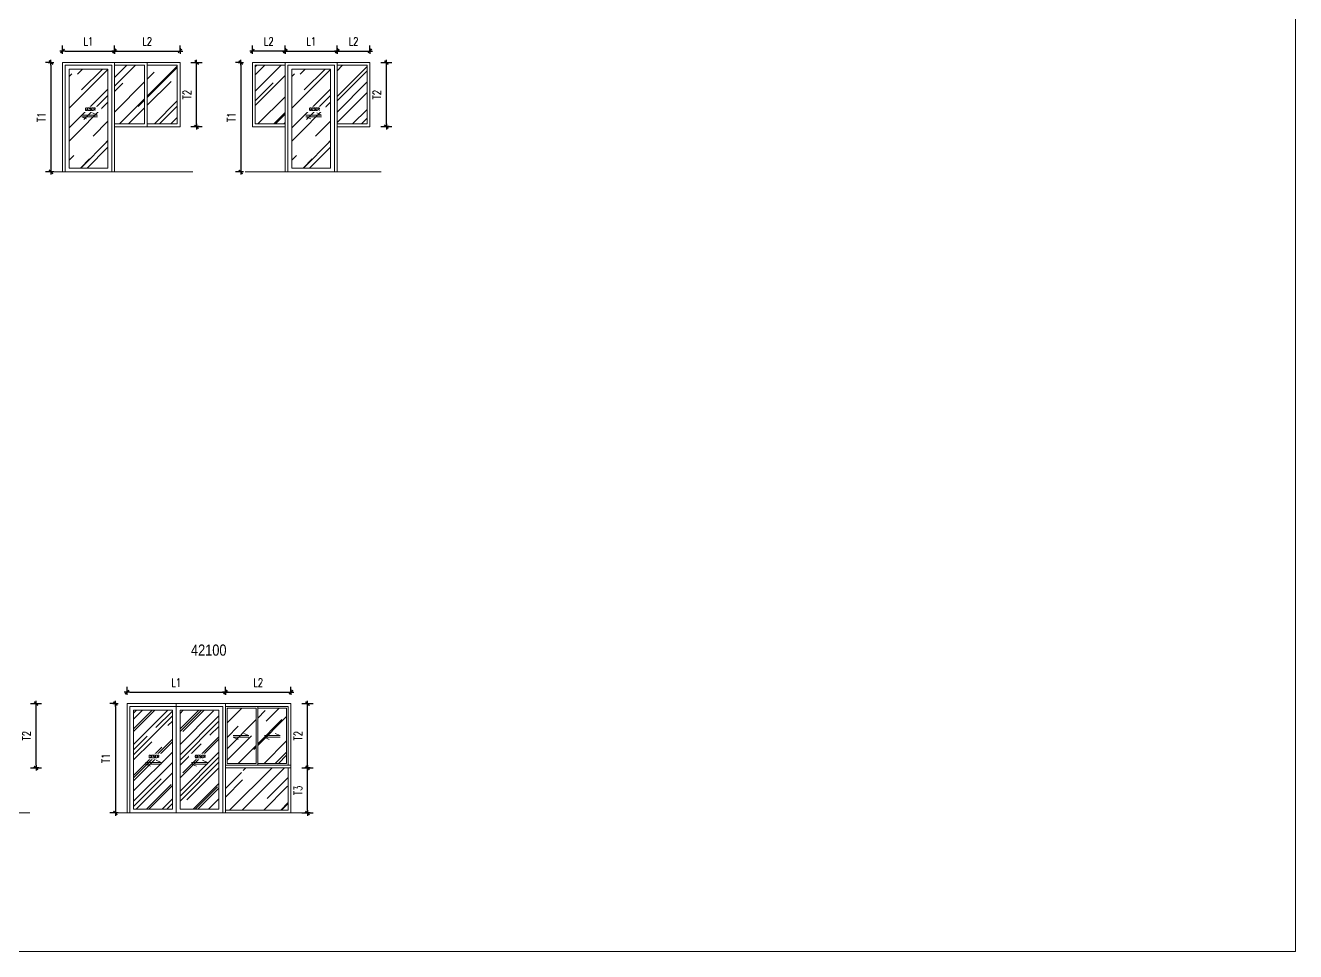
# Model space of a CAD drawing. Header units: centimetres. Extents: x 241563 to 294181, y -34797 to 61752.
# Drawn here: x 270944 to 294181, y -34797 to -17854 of the extents above; entities that cross this region are included whole.
import ezdxf

# ---------------------------------------------------------------- set-up
doc = ezdxf.new("R2010")
doc.units = ezdxf.units.CM
doc.header["$MEASUREMENT"] = 0
doc.layers.add('0.00', color=130, linetype='Continuous', lineweight=0)
doc.layers.add('0.09', color=30, linetype='Continuous', lineweight=9)
doc.styles.add('51DIM', font='SIMPLEX.shx', dxfattribs={"width": 0.85})
doc.styles.add('ISO', font='ARIALN.TTF')
doc.styles.add('TEXT', font='simplex.shx', dxfattribs={"width": 0.75})
doc.dimstyles.new('D100B', dxfattribs={"dimscale": 100, "dimtxt": 1.5, "dimasz": 0.5, "dimexe": 1, "dimexo": 2, "dimgap": 1, "dimtad": 1, "dimdec": 0, "dimzin": 0, "dimdsep": 46, "dimtxsty": 'TEXT', "dimblk1": 'tick', "dimblk2": 'tick', "dimsah": 1, "dimcen": 0, "dimclre": 15, "dimadec": 0, "dimazin": 0, "dimtfac": 1, "dimtdec": 0, "dimtix": 1, "dimtmove": 2, "dimatfit": 3, "dimldrblk": 'tick', "dimfxl": 1, "dimtolj": 1, "dimtzin": 0, "dimarcsym": 0})
pattern_1 = [(45, (14488.43, -34611.47), (424.2641, 1131.37085), [7500, -1000, 2500, -500]), (45, (14781.9, -33964.46), (-823.7794, 116.6726), [1500, -165, 3000, -375]), (45, (14364.7, -34134.17), (1601.59686, 2075.3584), [4000, -700, 2000, -500])]
pattern_2 = [(45, (21980.2, -49219.22), (254.55844, 678.8225), [4500, -600, 1500, -300]), (45, (22156.26, -48831), (-494.26764, 70.0036), [900, -99, 1800, -225]), (45, (21905.94, -48932.84), (960.95812, 1245.21504), [2400, -420, 1200, -300])]

# ---------------------------------------------------------------- blocks, each defined once
blk = doc.blocks.new('tick')
for p, q in [((-1, 0), (1, 0)), ((0, 1), (0, -1))]:
    blk.add_line(p, q)
at = {"const_width": 0.5}
blk.add_lwpolyline([(-0.71, -0.71), (0.71, 0.71)], dxfattribs=at)
blk = doc.blocks.new('*D443')
at = {"color": 15, "linetype": 'Continuous', "lineweight": -2, "ltscale": 2, "transparency": 16777216}
for p, q in [((271623, -18333), (271623, -18222)), ((272573, -18333), (272573, -18222))]:
    blk.add_line(p, q, dxfattribs=at)
at = {"color": 0, "linetype": 'Continuous', "lineweight": -2, "ltscale": 2, "transparency": 16777216}
blk.add_line((271673, -18322), (272523, -18322), dxfattribs=at)
at = {"layer": 'Defpoints', "color": 0, "linetype": 'Continuous', "ltscale": 2, "transparency": 16777216}
for p in [(272573, -18322), (271623, -18533), (272573, -18533)]:
    blk.add_point(p, dxfattribs=at)
at = {"color": 0, "linetype": 'Continuous', "lineweight": -2, "ltscale": 2, "transparency": 16777216, "xscale": 50, "yscale": 50, "zscale": 50, "rotation": 180}
blk.add_blockref('tick', (271623, -18322), dxfattribs=at)
at = {"color": 0, "linetype": 'Continuous', "lineweight": -2, "ltscale": 2, "transparency": 16777216, "xscale": 50, "yscale": 50, "zscale": 50}
blk.add_blockref('tick', (272573, -18322), dxfattribs=at)
at = {"color": 0, "linetype": 'Continuous', "ltscale": 2, "transparency": 16777216, "insert": (272098, -18147), "char_height": 150, "attachment_point": 5, "style": 'TEXT'}
blk.add_mtext('\\A1;L1', dxfattribs=at)
blk = doc.blocks.new('*D444')
at = {"color": 15, "linetype": 'Continuous', "lineweight": -2, "ltscale": 2, "transparency": 16777216}
for p, q in [((272573, -18333), (272573, -18222)), ((273773, -18333), (273773, -18222))]:
    blk.add_line(p, q, dxfattribs=at)
at = {"color": 0, "linetype": 'Continuous', "lineweight": -2, "ltscale": 2, "transparency": 16777216}
blk.add_line((272623, -18322), (273723, -18322), dxfattribs=at)
at = {"layer": 'Defpoints', "color": 0, "linetype": 'Continuous', "ltscale": 2, "transparency": 16777216}
for p in [(273773, -18322), (272573, -18533), (273773, -18533)]:
    blk.add_point(p, dxfattribs=at)
at = {"color": 0, "linetype": 'Continuous', "lineweight": -2, "ltscale": 2, "transparency": 16777216, "xscale": 50, "yscale": 50, "zscale": 50, "rotation": 180}
blk.add_blockref('tick', (272573, -18322), dxfattribs=at)
at = {"color": 0, "linetype": 'Continuous', "lineweight": -2, "ltscale": 2, "transparency": 16777216, "xscale": 50, "yscale": 50, "zscale": 50}
blk.add_blockref('tick', (273773, -18322), dxfattribs=at)
at = {"color": 0, "linetype": 'Continuous', "ltscale": 2, "transparency": 16777216, "insert": (273173, -18147), "char_height": 150, "attachment_point": 5, "style": 'TEXT'}
blk.add_mtext('\\A1;L2', dxfattribs=at)
blk = doc.blocks.new('*D445')
at = {"color": 15, "linetype": 'Continuous', "lineweight": -2, "ltscale": 2, "transparency": 16777216}
for p, q in [((273973, -18533), (274176, -18533)), ((273973, -19706), (274176, -19706))]:
    blk.add_line(p, q, dxfattribs=at)
at = {"color": 0, "linetype": 'Continuous', "lineweight": -2, "ltscale": 2, "transparency": 16777216}
blk.add_line((274076, -19656), (274076, -18583), dxfattribs=at)
at = {"layer": 'Defpoints', "color": 0, "linetype": 'Continuous', "ltscale": 2, "transparency": 16777216}
for p in [(273773, -18533), (274076, -18533), (273773, -19706)]:
    blk.add_point(p, dxfattribs=at)
at = {"color": 0, "linetype": 'Continuous', "lineweight": -2, "ltscale": 2, "transparency": 16777216, "xscale": 50, "yscale": 50, "zscale": 50}
for p, rotation in [((274076, -18533), 90), ((274076, -19706), 270)]:
    blk.add_blockref('tick', p, dxfattribs=dict(at, rotation=rotation))
at = {"color": 0, "linetype": 'Continuous', "ltscale": 2, "transparency": 16777216, "insert": (273901, -19120), "char_height": 150, "attachment_point": 5, "rotation": 90, "style": 'TEXT'}
blk.add_mtext('\\A1;T2', dxfattribs=at)
blk = doc.blocks.new('*D446')
at = {"color": 15, "linetype": 'Continuous', "lineweight": -2, "ltscale": 2, "transparency": 16777216}
for p, q in [((271423, -18533), (271312, -18533)), ((271423, -20533), (271312, -20533))]:
    blk.add_line(p, q, dxfattribs=at)
at = {"color": 0, "linetype": 'Continuous', "lineweight": -2, "ltscale": 2, "transparency": 16777216}
blk.add_line((271412, -18583), (271412, -20483), dxfattribs=at)
at = {"layer": 'Defpoints', "color": 0, "linetype": 'Continuous', "ltscale": 2, "transparency": 16777216}
for p in [(271623, -18533), (271412, -20533), (271623, -20533)]:
    blk.add_point(p, dxfattribs=at)
at = {"color": 0, "linetype": 'Continuous', "lineweight": -2, "ltscale": 2, "transparency": 16777216, "xscale": 50, "yscale": 50, "zscale": 50}
for p, rotation in [((271412, -18533), 90), ((271412, -20533), 270)]:
    blk.add_blockref('tick', p, dxfattribs=dict(at, rotation=rotation))
at = {"color": 0, "linetype": 'Continuous', "ltscale": 2, "transparency": 16777216, "insert": (271237, -19533), "char_height": 150, "attachment_point": 5, "rotation": 90, "style": 'TEXT'}
blk.add_mtext('\\A1;T1', dxfattribs=at)
blk = doc.blocks.new('*D447')
at = {"color": 15, "linetype": 'Continuous', "lineweight": -2, "ltscale": 2, "transparency": 16777216}
for p, q in [((275697, -18333), (275697, -18222)), ((276647, -18333), (276647, -18222))]:
    blk.add_line(p, q, dxfattribs=at)
at = {"color": 0, "linetype": 'Continuous', "lineweight": -2, "ltscale": 2, "transparency": 16777216}
blk.add_line((275747, -18322), (276597, -18322), dxfattribs=at)
at = {"layer": 'Defpoints', "color": 0, "linetype": 'Continuous', "ltscale": 2, "transparency": 16777216}
for p in [(276647, -18322), (275697, -18533), (276647, -18533)]:
    blk.add_point(p, dxfattribs=at)
at = {"color": 0, "linetype": 'Continuous', "lineweight": -2, "ltscale": 2, "transparency": 16777216, "xscale": 50, "yscale": 50, "zscale": 50, "rotation": 180}
blk.add_blockref('tick', (275697, -18322), dxfattribs=at)
at = {"color": 0, "linetype": 'Continuous', "lineweight": -2, "ltscale": 2, "transparency": 16777216, "xscale": 50, "yscale": 50, "zscale": 50}
blk.add_blockref('tick', (276647, -18322), dxfattribs=at)
at = {"color": 0, "linetype": 'Continuous', "ltscale": 2, "transparency": 16777216, "insert": (276172, -18147), "char_height": 150, "attachment_point": 5, "style": 'TEXT'}
blk.add_mtext('\\A1;L1', dxfattribs=at)
blk = doc.blocks.new('*D448')
at = {"color": 15, "linetype": 'Continuous', "lineweight": -2, "ltscale": 2, "transparency": 16777216}
for p, q in [((276647, -18333), (276647, -18222)), ((277247, -18333), (277247, -18222))]:
    blk.add_line(p, q, dxfattribs=at)
at = {"color": 0, "linetype": 'Continuous', "lineweight": -2, "ltscale": 2, "transparency": 16777216}
blk.add_line((276697, -18322), (277197, -18322), dxfattribs=at)
at = {"layer": 'Defpoints', "color": 0, "linetype": 'Continuous', "ltscale": 2, "transparency": 16777216}
for p in [(277247, -18322), (276647, -18533), (277247, -18533)]:
    blk.add_point(p, dxfattribs=at)
at = {"color": 0, "linetype": 'Continuous', "lineweight": -2, "ltscale": 2, "transparency": 16777216, "xscale": 50, "yscale": 50, "zscale": 50, "rotation": 180}
blk.add_blockref('tick', (276647, -18322), dxfattribs=at)
at = {"color": 0, "linetype": 'Continuous', "lineweight": -2, "ltscale": 2, "transparency": 16777216, "xscale": 50, "yscale": 50, "zscale": 50}
blk.add_blockref('tick', (277247, -18322), dxfattribs=at)
at = {"color": 0, "linetype": 'Continuous', "ltscale": 2, "transparency": 16777216, "insert": (276947, -18147), "char_height": 150, "attachment_point": 5, "style": 'TEXT'}
blk.add_mtext('\\A1;L2', dxfattribs=at)
blk = doc.blocks.new('*D449')
at = {"color": 15, "linetype": 'Continuous', "lineweight": -2, "ltscale": 2, "transparency": 16777216}
for p, q in [((275097, -18333), (275097, -18222)), ((275697, -18333), (275697, -18222))]:
    blk.add_line(p, q, dxfattribs=at)
at = {"color": 0, "linetype": 'Continuous', "lineweight": -2, "ltscale": 2, "transparency": 16777216}
blk.add_line((275647, -18322), (275147, -18322), dxfattribs=at)
at = {"layer": 'Defpoints', "color": 0, "linetype": 'Continuous', "ltscale": 2, "transparency": 16777216}
for p in [(275097, -18322), (275097, -18533), (275697, -18533)]:
    blk.add_point(p, dxfattribs=at)
at = {"color": 0, "linetype": 'Continuous', "lineweight": -2, "ltscale": 2, "transparency": 16777216, "xscale": 50, "yscale": 50, "zscale": 50, "rotation": 180}
blk.add_blockref('tick', (275097, -18322), dxfattribs=at)
at = {"color": 0, "linetype": 'Continuous', "lineweight": -2, "ltscale": 2, "transparency": 16777216, "xscale": 50, "yscale": 50, "zscale": 50}
blk.add_blockref('tick', (275697, -18322), dxfattribs=at)
at = {"color": 0, "linetype": 'Continuous', "ltscale": 2, "transparency": 16777216, "insert": (275397, -18147), "char_height": 150, "attachment_point": 5, "style": 'TEXT'}
blk.add_mtext('\\A1;L2', dxfattribs=at)
blk = doc.blocks.new('*D450')
at = {"color": 15, "linetype": 'Continuous', "lineweight": -2, "ltscale": 2, "transparency": 16777216}
for p, q in [((274897, -18533), (274785, -18533)), ((274897, -20533), (274785, -20533))]:
    blk.add_line(p, q, dxfattribs=at)
at = {"color": 0, "linetype": 'Continuous', "lineweight": -2, "ltscale": 2, "transparency": 16777216}
blk.add_line((274885, -18583), (274885, -20483), dxfattribs=at)
at = {"layer": 'Defpoints', "color": 0, "linetype": 'Continuous', "ltscale": 2, "transparency": 16777216}
for p in [(275097, -18533), (274885, -20533), (275097, -20533)]:
    blk.add_point(p, dxfattribs=at)
at = {"color": 0, "linetype": 'Continuous', "lineweight": -2, "ltscale": 2, "transparency": 16777216, "xscale": 50, "yscale": 50, "zscale": 50}
for p, rotation in [((274885, -18533), 90), ((274885, -20533), 270)]:
    blk.add_blockref('tick', p, dxfattribs=dict(at, rotation=rotation))
at = {"color": 0, "linetype": 'Continuous', "ltscale": 2, "transparency": 16777216, "insert": (274710, -19533), "char_height": 150, "attachment_point": 5, "rotation": 90, "style": 'TEXT'}
blk.add_mtext('\\A1;T1', dxfattribs=at)
blk = doc.blocks.new('*D451')
at = {"color": 15, "linetype": 'Continuous', "lineweight": -2, "ltscale": 2, "transparency": 16777216}
for p, q in [((277447, -18533), (277649, -18533)), ((277447, -19706), (277649, -19706))]:
    blk.add_line(p, q, dxfattribs=at)
at = {"color": 0, "linetype": 'Continuous', "lineweight": -2, "ltscale": 2, "transparency": 16777216}
blk.add_line((277549, -19656), (277549, -18583), dxfattribs=at)
at = {"layer": 'Defpoints', "color": 0, "linetype": 'Continuous', "ltscale": 2, "transparency": 16777216}
for p in [(277247, -18533), (277549, -18533), (277247, -19706)]:
    blk.add_point(p, dxfattribs=at)
at = {"color": 0, "linetype": 'Continuous', "lineweight": -2, "ltscale": 2, "transparency": 16777216, "xscale": 50, "yscale": 50, "zscale": 50}
for p, rotation in [((277549, -18533), 90), ((277549, -19706), 270)]:
    blk.add_blockref('tick', p, dxfattribs=dict(at, rotation=rotation))
at = {"color": 0, "linetype": 'Continuous', "ltscale": 2, "transparency": 16777216, "insert": (277374, -19120), "char_height": 150, "attachment_point": 5, "rotation": 90, "style": 'TEXT'}
blk.add_mtext('\\A1;T2', dxfattribs=at)
blk = doc.blocks.new('*D507')
at = {"color": 15, "linetype": 'Continuous', "lineweight": -2, "ltscale": 2, "transparency": 16777216}
for p, q in [((271037, -30261), (271240, -30261)), ((271037, -31435), (271240, -31435))]:
    blk.add_line(p, q, dxfattribs=at)
at = {"color": 0, "linetype": 'Continuous', "lineweight": -2, "ltscale": 2, "transparency": 16777216}
blk.add_line((271140, -31385), (271140, -30311), dxfattribs=at)
at = {"layer": 'Defpoints', "color": 0, "linetype": 'Continuous', "ltscale": 2, "transparency": 16777216}
for p in [(270837, -30261), (271140, -30261), (270837, -31435)]:
    blk.add_point(p, dxfattribs=at)
at = {"color": 0, "linetype": 'Continuous', "lineweight": -2, "ltscale": 2, "transparency": 16777216, "xscale": 50, "yscale": 50, "zscale": 50}
for p, rotation in [((271140, -30261), 90), ((271140, -31435), 270)]:
    blk.add_blockref('tick', p, dxfattribs=dict(at, rotation=rotation))
at = {"color": 0, "linetype": 'Continuous', "ltscale": 2, "transparency": 16777216, "insert": (270965, -30848), "char_height": 150, "attachment_point": 5, "rotation": 90, "style": 'TEXT'}
blk.add_mtext('\\A1;T2', dxfattribs=at)
blk = doc.blocks.new('*D508')
at = {"color": 15, "linetype": 'Continuous', "lineweight": -2, "ltscale": 2, "transparency": 16777216}
for p, q in [((272803, -30061), (272803, -29951)), ((274603, -30061), (274603, -29951))]:
    blk.add_line(p, q, dxfattribs=at)
at = {"color": 0, "linetype": 'Continuous', "lineweight": -2, "ltscale": 2, "transparency": 16777216}
blk.add_line((272853, -30051), (274553, -30051), dxfattribs=at)
at = {"layer": 'Defpoints', "color": 0, "linetype": 'Continuous', "ltscale": 2, "transparency": 16777216}
for p in [(274603, -30051), (272803, -30261), (274603, -30261)]:
    blk.add_point(p, dxfattribs=at)
at = {"color": 0, "linetype": 'Continuous', "lineweight": -2, "ltscale": 2, "transparency": 16777216, "xscale": 50, "yscale": 50, "zscale": 50, "rotation": 180}
blk.add_blockref('tick', (272803, -30051), dxfattribs=at)
at = {"color": 0, "linetype": 'Continuous', "lineweight": -2, "ltscale": 2, "transparency": 16777216, "xscale": 50, "yscale": 50, "zscale": 50}
blk.add_blockref('tick', (274603, -30051), dxfattribs=at)
at = {"color": 0, "linetype": 'Continuous', "ltscale": 2, "transparency": 16777216, "insert": (273703, -29876), "char_height": 150, "attachment_point": 5, "style": 'TEXT'}
blk.add_mtext('\\A1;L1', dxfattribs=at)
blk = doc.blocks.new('*D509')
at = {"color": 15, "linetype": 'Continuous', "lineweight": -2, "ltscale": 2, "transparency": 16777216}
for p, q in [((274603, -30061), (274603, -29951)), ((275803, -30061), (275803, -29951))]:
    blk.add_line(p, q, dxfattribs=at)
at = {"color": 0, "linetype": 'Continuous', "lineweight": -2, "ltscale": 2, "transparency": 16777216}
blk.add_line((274653, -30051), (275753, -30051), dxfattribs=at)
at = {"layer": 'Defpoints', "color": 0, "linetype": 'Continuous', "ltscale": 2, "transparency": 16777216}
for p in [(275803, -30051), (274603, -30261), (275803, -30261)]:
    blk.add_point(p, dxfattribs=at)
at = {"color": 0, "linetype": 'Continuous', "lineweight": -2, "ltscale": 2, "transparency": 16777216, "xscale": 50, "yscale": 50, "zscale": 50, "rotation": 180}
blk.add_blockref('tick', (274603, -30051), dxfattribs=at)
at = {"color": 0, "linetype": 'Continuous', "lineweight": -2, "ltscale": 2, "transparency": 16777216, "xscale": 50, "yscale": 50, "zscale": 50}
blk.add_blockref('tick', (275803, -30051), dxfattribs=at)
at = {"color": 0, "linetype": 'Continuous', "ltscale": 2, "transparency": 16777216, "insert": (275203, -29876), "char_height": 150, "attachment_point": 5, "style": 'TEXT'}
blk.add_mtext('\\A1;L2', dxfattribs=at)
blk = doc.blocks.new('*D510')
at = {"color": 15, "linetype": 'Continuous', "lineweight": -2, "ltscale": 2, "transparency": 16777216}
for p, q in [((272603, -30261), (272491, -30261)), ((272603, -32261), (272491, -32261))]:
    blk.add_line(p, q, dxfattribs=at)
at = {"color": 0, "linetype": 'Continuous', "lineweight": -2, "ltscale": 2, "transparency": 16777216}
blk.add_line((272591, -30311), (272591, -32211), dxfattribs=at)
at = {"layer": 'Defpoints', "color": 0, "linetype": 'Continuous', "ltscale": 2, "transparency": 16777216}
for p in [(272803, -30261), (272591, -32261), (272803, -32261)]:
    blk.add_point(p, dxfattribs=at)
at = {"color": 0, "linetype": 'Continuous', "lineweight": -2, "ltscale": 2, "transparency": 16777216, "xscale": 50, "yscale": 50, "zscale": 50}
for p, rotation in [((272591, -30261), 90), ((272591, -32261), 270)]:
    blk.add_blockref('tick', p, dxfattribs=dict(at, rotation=rotation))
at = {"color": 0, "linetype": 'Continuous', "ltscale": 2, "transparency": 16777216, "insert": (272416, -31261), "char_height": 150, "attachment_point": 5, "rotation": 90, "style": 'TEXT'}
blk.add_mtext('\\A1;T1', dxfattribs=at)
blk = doc.blocks.new('*D511')
at = {"color": 15, "linetype": 'Continuous', "lineweight": -2, "ltscale": 2, "transparency": 16777216}
for p, q in [((276003, -30261), (276206, -30261)), ((276003, -31435), (276206, -31435))]:
    blk.add_line(p, q, dxfattribs=at)
at = {"color": 0, "linetype": 'Continuous', "lineweight": -2, "ltscale": 2, "transparency": 16777216}
blk.add_line((276106, -31385), (276106, -30311), dxfattribs=at)
at = {"layer": 'Defpoints', "color": 0, "linetype": 'Continuous', "ltscale": 2, "transparency": 16777216}
for p in [(275803, -30261), (276106, -30261), (275803, -31435)]:
    blk.add_point(p, dxfattribs=at)
at = {"color": 0, "linetype": 'Continuous', "lineweight": -2, "ltscale": 2, "transparency": 16777216, "xscale": 50, "yscale": 50, "zscale": 50}
for p, rotation in [((276106, -30261), 90), ((276106, -31435), 270)]:
    blk.add_blockref('tick', p, dxfattribs=dict(at, rotation=rotation))
at = {"color": 0, "linetype": 'Continuous', "ltscale": 2, "transparency": 16777216, "insert": (275931, -30848), "char_height": 150, "attachment_point": 5, "rotation": 90, "style": 'TEXT'}
blk.add_mtext('\\A1;T2', dxfattribs=at)
blk = doc.blocks.new('*D512')
at = {"color": 15, "linetype": 'Continuous', "lineweight": -2, "ltscale": 2, "transparency": 16777216}
for p, q in [((276003, -31435), (276206, -31435)), ((276003, -32261), (276206, -32261))]:
    blk.add_line(p, q, dxfattribs=at)
at = {"color": 0, "linetype": 'Continuous', "lineweight": -2, "ltscale": 2, "transparency": 16777216}
blk.add_line((276106, -32211), (276106, -31485), dxfattribs=at)
at = {"layer": 'Defpoints', "color": 0, "linetype": 'Continuous', "ltscale": 2, "transparency": 16777216}
for p in [(275803, -31435), (276106, -31435), (275803, -32261)]:
    blk.add_point(p, dxfattribs=at)
at = {"color": 0, "linetype": 'Continuous', "lineweight": -2, "ltscale": 2, "transparency": 16777216, "xscale": 50, "yscale": 50, "zscale": 50}
for p, rotation in [((276106, -31435), 90), ((276106, -32261), 270)]:
    blk.add_blockref('tick', p, dxfattribs=dict(at, rotation=rotation))
at = {"color": 0, "linetype": 'Continuous', "ltscale": 2, "transparency": 16777216, "insert": (275931, -31848), "char_height": 150, "attachment_point": 5, "rotation": 90, "style": 'TEXT'}
blk.add_mtext('\\A1;T3', dxfattribs=at)

msp = doc.modelspace()

# ---------------------------------------------------------------- hatches: boundary and pattern name
at = {"layer": '0.00', "linetype": 'Continuous', "ltscale": 2}
h = msp.add_hatch(dxfattribs=at)
h.set_pattern_fill('AR-RROOF', color=4, scale=500, angle=45)
h.set_pattern_definition(pattern_1)
h.paths.add_polyline_path([(273123.4, -18583.1), (272573.4, -18583.1), (272573.4, -19656.5), (273123.4, -19656.5)])
h.paths.add_polyline_path([(273723.4, -18583.1), (273173.4, -18583.1), (273173.4, -19656.5), (273723.4, -19656.5)])
h = msp.add_hatch(dxfattribs=at)
h.set_pattern_fill('AR-RROOF', color=4, scale=500, angle=45)
h.set_pattern_definition(pattern_1)
h.paths.add_polyline_path([(275146.7, -18583.1), (275696.7, -18583.1), (275696.7, -19656.5), (275146.7, -19656.5)])
h.paths.add_polyline_path([(277196.7, -18583.1), (276646.7, -18583.1), (276646.7, -19656.5), (277196.7, -19656.5)])
h = msp.add_hatch(dxfattribs=at)
h.set_pattern_fill('AR-RROOF', color=4, scale=500, angle=45)
h.set_pattern_definition([(45, (17342.2, -37491.1), (424.2641, 1131.37085), [7500, -1000, 2500, -500]), (45, (17635.6, -36844.1), (-823.7794, 116.6726), [1500, -165, 3000, -375]), (45, (17218.44, -37013.82), (1601.59686, 2075.3584), [4000, -700, 2000, -500])])
h.paths.add_polyline_path([(271743.4, -20463.1), (272453.4, -20463.1), (272453.4, -18653.1), (271743.4, -18653.1)])
h = msp.add_hatch(dxfattribs=at)
h.set_pattern_fill('AR-RROOF', color=4, scale=500, angle=45)
h.set_pattern_definition([(45, (21415.5, -37491.1), (424.2641, 1131.37085), [7500, -1000, 2500, -500]), (45, (21708.96, -36844.1), (-823.7794, 116.6726), [1500, -165, 3000, -375]), (45, (21291.76, -37013.82), (1601.59686, 2075.3584), [4000, -700, 2000, -500])])
h.paths.add_polyline_path([(275816.7, -20463.1), (276526.7, -20463.1), (276526.7, -18653.1), (275816.7, -18653.1)])
h = msp.add_hatch(dxfattribs=at)
h.set_pattern_fill('AR-RROOF', color=4, scale=300, angle=45)
h.set_pattern_definition(pattern_2)
h.paths.add_polyline_path([(273633.1, -32191.2), (272923.1, -32191.2), (272923.1, -30381.2), (273633.1, -30381.2)])
h = msp.add_hatch(dxfattribs=at)
h.set_pattern_fill('AR-RROOF', color=4, scale=300, angle=45)
h.set_pattern_definition(pattern_2)
h.paths.add_polyline_path([(273773.1, -32191.2), (274483.1, -32191.2), (274483.1, -30381.2), (273773.1, -30381.2)])
h = msp.add_hatch(dxfattribs=at)
h.set_pattern_fill('AR-RROOF', color=4, scale=500, angle=45)
h.set_pattern_definition([(45, (268.37, -49272.15), (424.2641, 1131.37085), [7500, -1000, 2500, -500]), (45, (561.8, -48625.15), (-823.7794, 116.6726), [1500, -165, 3000, -375]), (45, (144.63, -48794.85), (1601.59686, 2075.3584), [4000, -700, 2000, -500])])
h.paths.add_polyline_path([(275723.1, -30341.2), (275193.9, -30341.2), (275193.9, -31354.6), (275723.1, -31354.6)])
h.paths.add_polyline_path([(275163.9, -30341.2), (274633.1, -30341.2), (274633.1, -31354.6), (275163.9, -31354.6)])
h = msp.add_hatch(dxfattribs=at)
h.set_pattern_fill('AR-RROOF', color=4, scale=500, angle=45)
h.set_pattern_definition([(45, (18459.35, -24201.17), (424.2641, 1131.37085), [7500, -1000, 2500, -500]), (45, (18752.8, -23554.2), (-823.7794, 116.6726), [1500, -165, 3000, -375]), (45, (18335.6, -23723.87), (1601.59686, 2075.3584), [4000, -700, 2000, -500])])
h.paths.add_polyline_path([(275753.1, -31434.6), (274603.1, -31434.6), (274603.1, -32211.2), (275753.1, -32211.2)])

# ---------------------------------------------------------------- linework, layer by layer
at = {"layer": '0.00', "color": 40, "linetype": 'Continuous', "ltscale": 2, "true_color": 0xf8d731}
for p, q in [((272573.4, -18533.1), (273173.4, -18533.1)), ((273173.4, -18533.1), (273773.4, -18533.1)), ((275696.7, -18533.1), (275096.7, -18533.1)), ((276646.7, -18533.1), (277246.7, -18533.1)), ((274603.1, -30261.2), (275203.1, -30261.2)), ((275203.1, -30261.2), (275803.1, -30261.2))]:
    msp.add_line(p, q, dxfattribs=at)
at = {"layer": '0.00', "color": 40, "linetype": 'Continuous', "ltscale": 0.5, "true_color": 0xf8d731}
for p, q in [((274006.6, -20533.1), (271371.7, -20533.1)), ((277451.1, -20533.1), (274961.7, -20533.1)), ((271026.9, -32261.2), (267555.2, -32261.2)), ((276038.6, -32261.2), (272495.4, -32261.2))]:
    msp.add_line(p, q, dxfattribs=at)
for points in [[(271623.4, -20533.1), (272573.4, -20533.1), (272573.4, -18533.1), (271623.4, -18533.1)], [(271673.4, -20533.1), (272523.4, -20533.1), (272523.4, -18583.1), (271673.4, -18583.1)], [(275696.7, -20533.1), (276646.7, -20533.1), (276646.7, -18533.1), (275696.7, -18533.1)], [(275746.7, -20533.1), (276596.7, -20533.1), (276596.7, -18583.1), (275746.7, -18583.1)], [(271743.4, -20463.1), (272453.4, -20463.1), (272453.4, -18653.1), (271743.4, -18653.1)], [(275816.7, -20463.1), (276526.7, -20463.1), (276526.7, -18653.1), (275816.7, -18653.1)], [(273703.1, -32261.2), (272803.1, -32261.2), (272803.1, -30261.2), (273703.1, -30261.2)], [(273703.1, -32261.2), (272853.1, -32261.2), (272853.1, -30311.2), (273703.1, -30311.2)], [(273633.1, -32191.2), (272923.1, -32191.2), (272923.1, -30381.2), (273633.1, -30381.2)], [(273703.1, -32261.2), (274603.1, -32261.2), (274603.1, -30261.2), (273703.1, -30261.2)], [(273703.1, -32261.2), (274553.1, -32261.2), (274553.1, -30311.2), (273703.1, -30311.2)], [(273773.1, -32191.2), (274483.1, -32191.2), (274483.1, -30381.2), (273773.1, -30381.2)]]:
    msp.add_lwpolyline(points, close=True, dxfattribs=at)
at = {"layer": '0.00', "color": 40, "linetype": 'Continuous', "ltscale": 2, "true_color": 0xf8d731}
for points in [[(273173.4, -18533.1), (272573.4, -18533.1), (272573.4, -19706.5), (273173.4, -19706.5)], [(273123.4, -18583.1), (272573.4, -18583.1), (272573.4, -19656.5), (273123.4, -19656.5)], [(273773.4, -18533.1), (273173.4, -18533.1), (273173.4, -19706.5), (273773.4, -19706.5)], [(273723.4, -18583.1), (273173.4, -18583.1), (273173.4, -19656.5), (273723.4, -19656.5)], [(275096.7, -18533.1), (275696.7, -18533.1), (275696.7, -19706.5), (275096.7, -19706.5)], [(275146.7, -18583.1), (275696.7, -18583.1), (275696.7, -19656.5), (275146.7, -19656.5)], [(277246.7, -18533.1), (276646.7, -18533.1), (276646.7, -19706.5), (277246.7, -19706.5)], [(277196.7, -18583.1), (276646.7, -18583.1), (276646.7, -19656.5), (277196.7, -19656.5)], [(275193.9, -30311.2), (274603.1, -30311.2), (274603.1, -31384.6), (275193.9, -31384.6)], [(275163.9, -30341.2), (274633.1, -30341.2), (274633.1, -31354.6), (275163.9, -31354.6)], [(275753.1, -30311.2), (275193.9, -30311.2), (275193.9, -31384.6), (275753.1, -31384.6)], [(275723.1, -30341.2), (275193.9, -30341.2), (275193.9, -31354.6), (275723.1, -31354.6)], [(275803.1, -31384.6), (274603.1, -31384.6), (274603.1, -32261.2), (275803.1, -32261.2)], [(275753.1, -31434.6), (274603.1, -31434.6), (274603.1, -32211.2), (275753.1, -32211.2)]]:
    msp.add_lwpolyline(points, close=True, dxfattribs=at)
for points in [[(275203.1, -30261.2), (274603.1, -30261.2), (274603.1, -31434.6), (275203.1, -31434.6)], [(275203.1, -31434.6), (275803.1, -31434.6), (275803.1, -30261.2), (275203.1, -30261.2)], [(274743.8, -30846.6), (275030.9, -30846.6), (274940.7, -30805.9)], [(275030.9, -30875.5), (274743.8, -30875.5), (274834, -30916.2)], [(275315.4, -30846.6), (275602.5, -30846.6), (275512.3, -30805.9)], [(275602.5, -30875.5), (275315.4, -30875.5), (275405.6, -30916.2)]]:
    msp.add_lwpolyline(points, dxfattribs=at)

# ---------------------------------------------------------------- texts
at = {"layer": '0.00', "color": 40, "linetype": 'Continuous', "ltscale": 2, "true_color": 0xf8d731, "insert": (273973.3, -29179.5), "char_height": 204.1, "width": 604.134, "attachment_point": 1, "style": 'ISO'}
msp.add_mtext('42100', dxfattribs=at)

# ---------------------------------------------------------------- dimensions: what is measured, and where the dimension line sits
at = {"linetype": 'Continuous', "ltscale": 2}
for base, p1, p2, text, picture, middle in [((272573.4, -18322.4), (271623.4, -18533.1), (272573.4, -18533.1), 'L1', '*D443', (272098.4, -18147.4)), ((273773.4, -18322.4), (272573.4, -18533.1), (273773.4, -18533.1), 'L2', '*D444', (273173.4, -18147.4)), ((276646.7, -18322.4), (275696.7, -18533.1), (276646.7, -18533.1), 'L1', '*D447', (276171.7, -18147.4)), ((277246.7, -18322.4), (276646.7, -18533.1), (277246.7, -18533.1), 'L2', '*D448', (276946.7, -18147.4)), ((274603.1, -30050.5), (272803.1, -30261.2), (274603.1, -30261.2), 'L1', '*D508', (273703.1, -29875.5)), ((275803.1, -30050.5), (274603.1, -30261.2), (275803.1, -30261.2), 'L2', '*D509', (275203.1, -29875.5))]:
    dim = msp.add_linear_dim(base=base, p1=p1, p2=p2, text=text, dimstyle='D100B', dxfattribs=at)
    dim.commit()
    dim.dimension.update_dxf_attribs({"geometry": picture, "text_midpoint": middle})
for base, p1, p2, angle, text, picture, middle in [((275096.7, -18322.4), (275696.7, -18533.1), (275096.7, -18533.1), 180, 'L2', '*D449', (275396.7, -18147.4)), ((271411.8, -20533.1), (271623.4, -18533.1), (271623.4, -20533.1), 90, 'T1', '*D446', (271236.8, -19533.1)), ((274076, -18533.1), (273773.4, -19706.5), (273773.4, -18533.1), 90, 'T2', '*D445', (273901, -19119.8)), ((274885.1, -20533.1), (275096.7, -18533.1), (275096.7, -20533.1), 90, 'T1', '*D450', (274710.1, -19533.1)), ((277549.3, -18533.1), (277246.7, -19706.5), (277246.7, -18533.1), 90, 'T2', '*D451', (277374.3, -19119.8)), ((271140, -30261.2), (270837.4, -31434.6), (270837.4, -30261.2), 90, 'T2', '*D507', (270965, -30847.9)), ((272591.4, -32261.2), (272803.1, -30261.2), (272803.1, -32261.2), 90, 'T1', '*D510', (272416.4, -31261.2)), ((276105.6, -30261.2), (275803.1, -31434.6), (275803.1, -30261.2), 90, 'T2', '*D511', (275930.6, -30847.9)), ((276105.6, -31434.6), (275803.1, -32261.2), (275803.1, -31434.6), 90, 'T3', '*D512', (275930.6, -31847.9))]:
    dim = msp.add_linear_dim(base=base, p1=p1, p2=p2, angle=angle, text=text, dimstyle='D100B', dxfattribs=at)
    dim.commit()
    dim.dimension.update_dxf_attribs({"geometry": picture, "text_midpoint": middle})

# ---------------------------------------------------------------- next in the draw order: texts
at = {"layer": '0.09', "color": 2, "lineweight": 18, "char_height": 50, "width": 357.616, "attachment_point": 5, "style": '51DIM', "bg_fill": 3, "box_fill_scale": 1.5, "bg_fill_color": 256, "bg_fill_transparency": 0}
for insert in [(272131.2, -19387.7), (276232.9, -19387.7), (273296.6, -31229.3), (274142.3, -31229.3)]:
    msp.add_mtext('{\\C256;GESER}', dxfattribs=dict(at, insert=insert))

# ---------------------------------------------------------------- next in the draw order: linework, layer by layer
at = {"layer": '0.00', "color": 6, "linetype": 'Continuous', "ltscale": 2}
msp.add_lwpolyline([(247733.3, -13852.2), (294181.1, -13852.2), (294181.1, -34797.3), (247733.3, -34797.3)], close=True, dxfattribs=at)
at = {"layer": '0.00', "color": 40, "linetype": 'Continuous', "ltscale": 2, "true_color": 0xf8d731}
for points in [[(271974.7, -19496), (272261.8, -19496), (272171.6, -19455.3)], [(276076.4, -19496), (276363.5, -19496), (276273.3, -19455.3)], [(272261.8, -19524.9), (271974.7, -19524.9), (272064.9, -19565.5)], [(276363.5, -19524.9), (276076.4, -19524.9), (276166.6, -19565.5)], [(273140.1, -31337.6), (273427.2, -31337.6), (273337, -31296.9)], [(273427.2, -31366.5), (273140.1, -31366.5), (273230.3, -31407.1)], [(273985.9, -31337.6), (274272.9, -31337.6), (274182.8, -31296.9)], [(274272.9, -31366.5), (273985.9, -31366.5), (274076.1, -31407.1)]]:
    msp.add_lwpolyline(points, dxfattribs=at)

doc.saveas('drawing.dxf')
